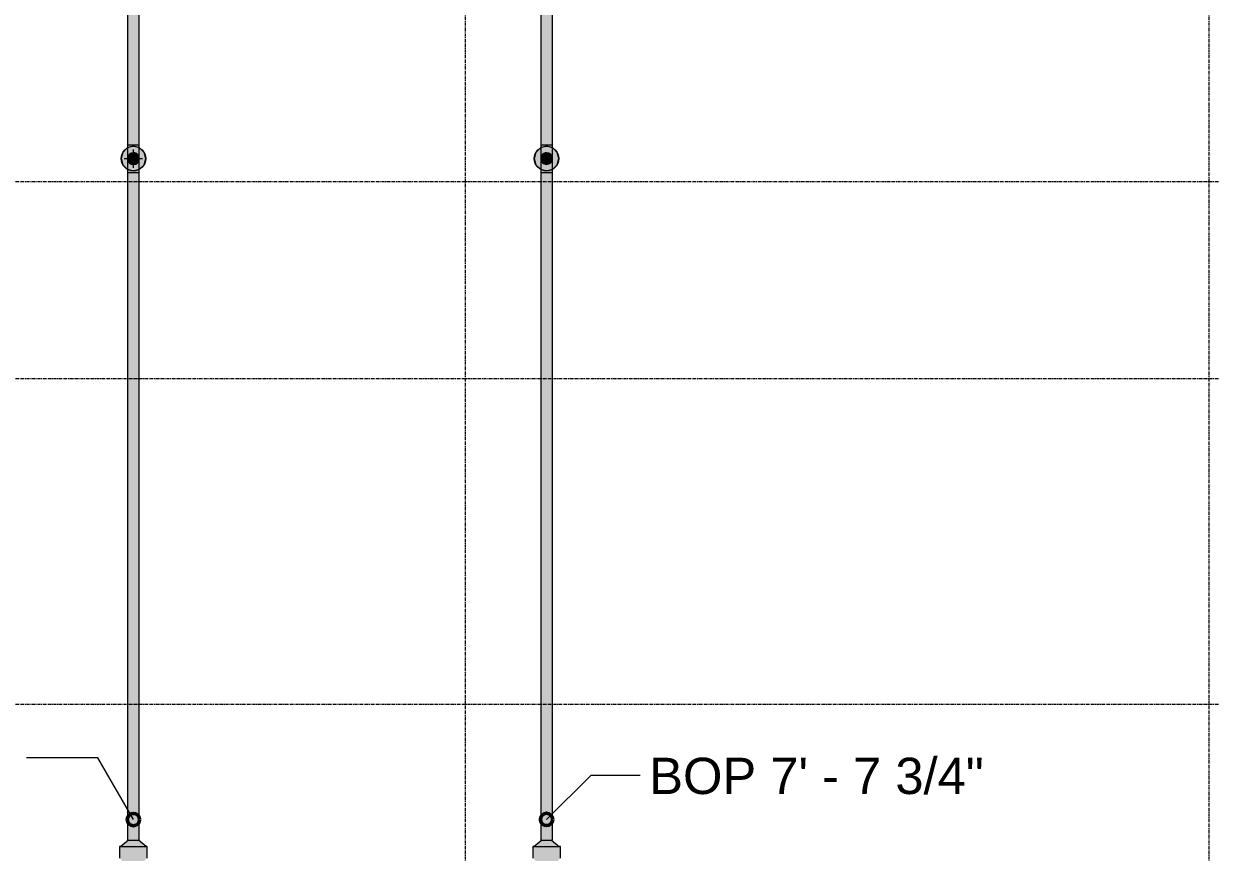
# Model space of a CAD drawing. Header units: inches. Extents: x -3679 to 241, y -496 to 1784.
# Drawn here: x -2203.9 to -2010.7, y 662.9 to 797.7 of the extents above; entities that cross this region are included whole.
import ezdxf

# ---------------------------------------------------------------- set-up
doc = ezdxf.new("R2010")
doc.units = ezdxf.units.IN
doc.header["$MEASUREMENT"] = 0
doc.linetypes.add('Grid Line', pattern=[0.875, 0.5, -0.125, 0.125, -0.125])
for name, color, linetype, lineweight in [('A-ANNO-NOTE', 250, 'Continuous', 9), ('G-ANNO-DIMS', 251, 'Continuous', 9), ('P-PIPE', 1, 'Continuous', 9), ('P-PIPE-CNTR', 1, 'Continuous', 9), ('S-GRID', 8, 'Continuous', 9)]:
    doc.layers.add(name, color=color, linetype=linetype, lineweight=lineweight)
doc.styles.add('Arial_1', font='arial.ttf', dxfattribs={"height": 5.901198})

# ---------------------------------------------------------------- blocks, each defined once
blk = doc.blocks.new('Transition - Generic - Plumbing-CW-1022941-LOWER PARKING')
at = {"layer": 'P-PIPE'}
for points in [[(-2118.76, 774.93), (-2118.76, 775.09), (-2118.93, 775.11), (-2119.12, 775.19), (-2119.23, 775.28), (-2119.33, 775.42), (-2119.4, 775.62), (-2119.42, 775.75), (-2119.39, 775.91), (-2119.3, 776.11), (-2119.22, 776.21), (-2119.09, 776.31), (-2118.91, 776.38), (-2118.76, 776.4), (-2118.76, 776.56), (-2119.33, 776.32), (-2119.57, 775.75), (-2119.33, 775.17), (-2118.76, 774.93)], [(-2118.76, 774.93), (-2118.18, 775.17), (-2117.95, 775.75), (-2118.18, 776.32), (-2118.76, 776.56), (-2118.76, 776.4), (-2118.54, 776.36), (-2118.41, 776.29), (-2118.26, 776.17), (-2118.19, 776.07), (-2118.12, 775.87), (-2118.11, 775.69), (-2118.12, 775.57), (-2118.22, 775.38), (-2118.34, 775.25), (-2118.43, 775.17), (-2118.61, 775.11), (-2118.76, 775.09), (-2118.76, 774.93)]]:
    blk.add_hatch(color=256, dxfattribs=at).paths.add_polyline_path(points, flags=0)
for start_param, end_param in [(4.784716, 7.926309), (1.643123, 4.784716)]:
    blk.add_ellipse((-2118.76, 775.75), major_axis=(-0.81, 0.059), ratio=0.999999, start_param=start_param, end_param=end_param, dxfattribs=at)
blk = doc.blocks.new('Transition - Generic - Plumbing-CW-1225462-LOWER PARKING')
at = {"layer": 'P-PIPE'}
for points in [[(-2118.76, 775.18), (-2118.76, 775.43), (-2119.03, 775.59), (-2119.03, 775.9), (-2118.76, 776.06), (-2118.76, 776.31), (-2119.16, 776.14), (-2119.32, 775.74), (-2119.16, 775.35)], [(-2118.76, 775.43), (-2118.49, 775.59), (-2118.49, 775.9), (-2118.76, 776.06), (-2119.03, 775.9), (-2119.03, 775.59)], [(-2118.76, 775.18), (-2118.36, 775.35), (-2118.2, 775.74), (-2118.36, 776.14), (-2118.76, 776.31), (-2118.76, 776.06), (-2118.49, 775.9), (-2118.49, 775.59), (-2118.76, 775.43)]]:
    blk.add_hatch(color=256, dxfattribs=at).paths.add_polyline_path(points, flags=0)
for major_axis, start_param, end_param in [((-0.561, 0.041), 4.784717, 7.926309), ((-0.312, 0.023), 4.784716, 7.926309), ((-0.561, 0.041), 1.643123, 4.784716), ((-0.312, 0.023), 1.643123, 4.784716)]:
    blk.add_ellipse((-2118.76, 775.74), major_axis=major_axis, ratio=0.999999, start_param=start_param, end_param=end_param, dxfattribs=at)

msp = doc.modelspace()

# ---------------------------------------------------------------- hatches: boundary and pattern name
at = {"layer": 'A-ANNO-NOTE'}
for points in [[(-2186, 773.74), (-2185, 774.01), (-2184.27, 774.74), (-2184, 775.74), (-2184.27, 776.74), (-2185, 777.47), (-2186, 777.74), (-2187, 777.47), (-2187.73, 776.74), (-2188, 775.74), (-2187.73, 774.74), (-2187, 774.01)], [(-2118.76, 773.74), (-2117.76, 774.01), (-2117.03, 774.74), (-2116.76, 775.74), (-2117.03, 776.74), (-2117.76, 777.47), (-2118.76, 777.74), (-2119.76, 777.47), (-2120.49, 776.74), (-2120.76, 775.74), (-2120.49, 774.74), (-2119.76, 774.01)]]:
    msp.add_hatch(color=256, dxfattribs=at).paths.add_polyline_path(points, flags=0)
h = msp.add_hatch(color=256, dxfattribs=at)
edge = h.paths.add_edge_path(flags=0)
edge.add_arc((-2186, 775.74), 2, 0, 360)
h = msp.add_hatch(color=256, dxfattribs=at)
edge = h.paths.add_edge_path(flags=0)
edge.add_arc((-2118.76, 775.74), 2, 0, 360)
at = {"layer": 'P-PIPE'}
h = msp.add_hatch(color=256, dxfattribs=at)
h.paths.add_polyline_path([(-2186.67, 777.98), (-2186.67, 777.98), (-2186.67, 783.46)], flags=0)
h.paths.add_polyline_path([(-2186, 777.98), (-2186, 917.49), (-2186.95, 917.5), (-2186.95, 777.99), (-2186.47, 777.98), (-2186.25, 777.98)], flags=0)
for points in [[(-2186, 777.98), (-2185.05, 777.99), (-2185.05, 917.5), (-2185.52, 917.49), (-2186, 917.49), (-2186, 783.46)], [(-2118.76, 777.99), (-2117.81, 777.99), (-2117.81, 917.5), (-2118.28, 917.5), (-2118.76, 917.49), (-2118.76, 783.46)], [(-2186, 774.79), (-2185.75, 774.83), (-2185.53, 774.92), (-2185.33, 775.07), (-2185.18, 775.27), (-2185.08, 775.5), (-2185.05, 775.74), (-2185.08, 775.99), (-2185.18, 776.22), (-2185.33, 776.41), (-2185.53, 776.57), (-2185.75, 776.66), (-2186, 776.69), (-2186.25, 776.66), (-2186.48, 776.57), (-2186.67, 776.41), (-2186.82, 776.22), (-2186.92, 775.99), (-2186.95, 775.74), (-2186.92, 775.5), (-2186.82, 775.27), (-2186.67, 775.07), (-2186.48, 774.92), (-2186.25, 774.83)], [(-2186, 664.9), (-2186, 773.49), (-2186.95, 773.5), (-2186.95, 664.91), (-2186.47, 664.9), (-2186.25, 664.9)], [(-2186, 664.9), (-2185.05, 664.91), (-2185.05, 773.5), (-2185.52, 773.49), (-2186, 773.49), (-2186, 666.86)], [(-2118.76, 664.9), (-2118.76, 773.5), (-2119.71, 773.51), (-2119.71, 664.91), (-2119.23, 664.9), (-2119.01, 664.9)], [(-2118.76, 664.9), (-2117.81, 664.91), (-2117.81, 773.51), (-2118.28, 773.5), (-2118.76, 773.5), (-2118.76, 666.86)], [(-2186.45, 663.87), (-2183.94, 663.88), (-2185.19, 664.91), (-2186.82, 664.9), (-2188.06, 663.88), (-2186.87, 663.87), (-2186.47, 663.87)], [(-2119.21, 663.87), (-2116.7, 663.88), (-2117.95, 664.91), (-2119.58, 664.9), (-2120.82, 663.88), (-2119.63, 663.87), (-2119.23, 663.87)], [(-2185.99, 659.73), (-2183.75, 661.99), (-2183.75, 663.88), (-2184.4, 663.87), (-2187.94, 663.87), (-2188.25, 663.88), (-2188.25, 661.99), (-2186.58, 660.32), (-2186.3, 660.04)], [(-2118.75, 659.73), (-2116.51, 661.99), (-2116.51, 663.88), (-2117.16, 663.87), (-2120.7, 663.87), (-2121.01, 663.88), (-2121.01, 661.99), (-2119.34, 660.32), (-2119.06, 660.04)]]:
    msp.add_hatch(color=256, dxfattribs=at).paths.add_polyline_path(points, flags=0)
h = msp.add_hatch(color=256, dxfattribs=at)
h.paths.add_polyline_path([(-2119.43, 777.99), (-2119.43, 777.99), (-2119.43, 783.46)], flags=0)
h.paths.add_polyline_path([(-2118.76, 777.99), (-2118.76, 917.49), (-2119.71, 917.5), (-2119.71, 777.99), (-2119.23, 777.99), (-2119.01, 777.99)], flags=0)
h = msp.add_hatch(color=256, dxfattribs=at)
h.paths.add_polyline_path([(-2186.95, 775.74), (-2186.92, 775.99), (-2186.79, 776.27), (-2186.65, 776.43), (-2186.44, 776.58), (-2186.25, 776.66), (-2186, 776.69), (-2186, 777.98), (-2186.95, 777.99), (-2186.95, 775.74)], flags=0)
h.paths.add_polyline_path([(-2186, 773.49), (-2186.01, 774.79), (-2186.25, 774.83), (-2186.48, 774.92), (-2186.67, 775.07), (-2186.84, 775.31), (-2186.88, 775.38), (-2186.93, 775.56), (-2186.95, 775.74), (-2186.95, 773.5), (-2186.47, 773.49), (-2186.25, 773.49)], flags=0)
h = msp.add_hatch(color=256, dxfattribs=at)
h.paths.add_polyline_path([(-2186, 774.79), (-2185.75, 774.83), (-2185.52, 774.92), (-2185.32, 775.07), (-2185.17, 775.27), (-2185.08, 775.5), (-2185.05, 775.75), (-2185.08, 775.99), (-2185.18, 776.22), (-2185.33, 776.42), (-2185.53, 776.57), (-2185.75, 776.66), (-2186, 776.69), (-2186.25, 776.66), (-2186.48, 776.57), (-2186.67, 776.41), (-2186.82, 776.22), (-2186.92, 775.99), (-2186.95, 775.74), (-2186.92, 775.5), (-2186.82, 775.27), (-2186.67, 775.07), (-2186.47, 774.92), (-2186.24, 774.82), (-2186, 774.79)], flags=0)
h.paths.add_polyline_path([(-2186, 774.79), (-2186.25, 774.83), (-2186.48, 774.92), (-2186.67, 775.07), (-2186.82, 775.27), (-2186.92, 775.5), (-2186.95, 775.74), (-2186.92, 775.99), (-2186.82, 776.22), (-2186.67, 776.42), (-2186.48, 776.57), (-2186.24, 776.66), (-2186, 776.69), (-2185.75, 776.66), (-2185.53, 776.57), (-2185.32, 776.41), (-2185.18, 776.22), (-2185.08, 775.99), (-2185.05, 775.74), (-2185.09, 775.49), (-2185.18, 775.27), (-2185.33, 775.07), (-2185.53, 774.92), (-2185.76, 774.82)], flags=0)
h = msp.add_hatch(color=256, dxfattribs=at)
h.paths.add_polyline_path([(-2185.05, 775.74), (-2185.05, 777.99), (-2185.52, 777.98), (-2186, 777.98), (-2186, 776.69), (-2185.75, 776.66), (-2185.52, 776.57), (-2185.33, 776.41), (-2185.16, 776.18), (-2185.12, 776.1), (-2185.07, 775.92), (-2185.05, 775.76)], flags=0)
h.paths.add_polyline_path([(-2186, 773.49), (-2185.05, 773.5), (-2185.05, 775.73), (-2185.08, 775.49), (-2185.21, 775.21), (-2185.35, 775.05), (-2185.54, 774.91), (-2185.75, 774.82), (-2186, 774.79), (-2186, 774.68)], flags=0)
h = msp.add_hatch(color=256, dxfattribs=at)
h.paths.add_polyline_path([(-2118.76, 773.5), (-2118.76, 774.8), (-2119.01, 774.83), (-2119.24, 774.92), (-2119.43, 775.07), (-2119.58, 775.27), (-2119.69, 775.57), (-2119.71, 775.75), (-2119.71, 773.51), (-2119.23, 773.5), (-2118.76, 773.5)], flags=0)
h.paths.add_polyline_path([(-2119.71, 775.75), (-2119.68, 775.99), (-2119.55, 776.28), (-2119.41, 776.44), (-2119.23, 776.57), (-2119.01, 776.67), (-2118.76, 776.7), (-2118.76, 777.99), (-2119.71, 777.99), (-2119.71, 775.99)], flags=0)
h = msp.add_hatch(color=256, dxfattribs=at)
h.paths.add_polyline_path([(-2118.76, 774.8), (-2118.51, 774.83), (-2118.28, 774.92), (-2118.07, 775.1), (-2117.94, 775.27), (-2117.84, 775.5), (-2117.81, 775.75), (-2117.84, 775.99), (-2117.95, 776.24), (-2118.09, 776.42), (-2118.33, 776.59), (-2118.57, 776.67), (-2118.76, 776.7), (-2119.01, 776.67), (-2119.23, 776.57), (-2119.43, 776.42), (-2119.58, 776.22), (-2119.68, 775.99), (-2119.71, 775.75), (-2119.68, 775.5), (-2119.58, 775.27), (-2119.43, 775.07), (-2119.19, 774.91), (-2118.95, 774.82), (-2118.76, 774.8)], flags=0)
h.paths.add_polyline_path([(-2118.76, 774.93), (-2119.34, 775.18), (-2119.57, 775.75), (-2119.32, 776.33), (-2118.76, 776.56), (-2118.18, 776.32), (-2117.95, 775.75), (-2118.18, 775.17), (-2118.76, 774.93)], flags=0)
h = msp.add_hatch(color=256, dxfattribs=at)
h.paths.add_polyline_path([(-2118.76, 775.09), (-2118.59, 775.11), (-2118.42, 775.18), (-2118.29, 775.28), (-2118.19, 775.41), (-2118.12, 775.59), (-2118.1, 775.74), (-2118.12, 775.91), (-2118.2, 776.08), (-2118.29, 776.21), (-2118.43, 776.31), (-2118.59, 776.38), (-2118.76, 776.4), (-2118.93, 776.38), (-2119.1, 776.31), (-2119.22, 776.21), (-2119.33, 776.07), (-2119.39, 775.91), (-2119.42, 775.74), (-2119.39, 775.57), (-2119.32, 775.41), (-2119.2, 775.26), (-2119.09, 775.17), (-2118.93, 775.11)], flags=0)
h.paths.add_polyline_path([(-2118.76, 775.18), (-2119.16, 775.35), (-2119.32, 775.74), (-2119.16, 776.14), (-2118.76, 776.31), (-2118.36, 776.14), (-2118.2, 775.74), (-2118.36, 775.35), (-2118.51, 775.28)], flags=0)
h = msp.add_hatch(color=256, dxfattribs=at)
h.paths.add_polyline_path([(-2117.81, 775.75), (-2117.81, 777.99), (-2118.28, 777.99), (-2118.76, 777.99), (-2118.75, 776.7), (-2118.51, 776.67), (-2118.28, 776.57), (-2118.08, 776.4), (-2117.94, 776.22), (-2117.83, 775.93), (-2117.81, 775.75)], flags=0)
h.paths.add_polyline_path([(-2118.76, 773.5), (-2117.81, 773.51), (-2117.81, 775.75), (-2117.84, 775.5), (-2117.97, 775.22), (-2118.11, 775.06), (-2118.28, 774.92), (-2118.51, 774.83), (-2118.76, 774.8), (-2118.76, 773.91)], flags=0)

# ---------------------------------------------------------------- linework, layer by layer
at = {"layer": 'A-ANNO-NOTE'}
for p, q in [((-2187.73, 776.74), (-2188, 775.74)), ((-2187, 777.47), (-2187.73, 776.74)), ((-2186, 777.74), (-2187, 777.47)), ((-2185, 777.47), (-2186, 777.74)), ((-2184.27, 776.74), (-2185, 777.47)), ((-2184, 775.74), (-2184.27, 776.74)), ((-2120.49, 776.74), (-2120.76, 775.74)), ((-2119.76, 777.47), (-2120.49, 776.74)), ((-2118.76, 777.74), (-2119.76, 777.47)), ((-2117.76, 777.47), (-2118.76, 777.74)), ((-2117.03, 776.74), (-2117.76, 777.47)), ((-2116.76, 775.74), (-2117.03, 776.74)), ((-2188, 775.74), (-2187.73, 774.74)), ((-2187.73, 774.74), (-2187, 774.01)), ((-2185, 774.01), (-2184.27, 774.74)), ((-2184.27, 774.74), (-2184, 775.74)), ((-2120.76, 775.74), (-2120.49, 774.74)), ((-2120.49, 774.74), (-2119.76, 774.01)), ((-2117.76, 774.01), (-2117.03, 774.74)), ((-2117.03, 774.74), (-2116.76, 775.74)), ((-2187, 774.01), (-2186, 773.74)), ((-2186, 773.74), (-2185, 774.01)), ((-2119.76, 774.01), (-2118.76, 773.74)), ((-2118.76, 773.74), (-2117.76, 774.01))]:
    msp.add_line(p, q, dxfattribs=at)
for centre in [(-2186, 775.74), (-2118.76, 775.74)]:
    msp.add_circle(centre, 2, dxfattribs=at)
at = {"layer": 'G-ANNO-DIMS'}
for p, q in [((-2191.8, 678.27), (-2203.71, 678.27)), ((-2186, 668.23), (-2191.8, 678.27)), ((-2118.76, 668.26), (-2111.53, 675.49)), ((-2111.53, 675.49), (-2103.55, 675.49))]:
    msp.add_line(p, q, dxfattribs=at)
at = {"layer": 'G-ANNO-DIMS', "lineweight": 50}
for centre in [(-2186, 668.23), (-2118.76, 668.26)]:
    msp.add_circle(centre, 1, dxfattribs=at)
at = {"layer": 'P-PIPE'}
for p, q in [((-2186.95, 917.5), (-2186.95, 777.99)), ((-2185.05, 777.99), (-2185.05, 917.5)), ((-2119.71, 917.5), (-2119.71, 777.99)), ((-2117.81, 777.99), (-2117.81, 917.5)), ((-2186.95, 777.99), (-2186.95, 773.5)), ((-2185.05, 773.5), (-2185.05, 777.99)), ((-2119.71, 777.99), (-2119.71, 775.75)), ((-2117.81, 773.51), (-2117.81, 777.99)), ((-2119.71, 775.82), (-2119.71, 775.82)), ((-2119.71, 775.75), (-2119.71, 773.51)), ((-2117.81, 775.68), (-2117.81, 775.68)), ((-2186.95, 773.5), (-2186.95, 664.91)), ((-2185.05, 664.91), (-2185.05, 773.5)), ((-2119.71, 773.51), (-2119.71, 664.91)), ((-2117.81, 664.91), (-2117.81, 773.51)), ((-2186.81, 664.91), (-2188.06, 663.88)), ((-2183.94, 663.88), (-2185.19, 664.91)), ((-2120.82, 663.88), (-2119.57, 664.91)), ((-2117.95, 664.91), (-2116.7, 663.88)), ((-2188.25, 663.88), (-2188.25, 661.99)), ((-2183.75, 661.99), (-2183.75, 663.88)), ((-2121.01, 663.88), (-2121.01, 661.99)), ((-2116.51, 661.99), (-2116.51, 663.88))]:
    msp.add_line(p, q, dxfattribs=at)
for centre, radius, start, end in [((-2186, 775.74), 0.95, 0, 180), ((-2186, 776.22), 0.475, 270, 90), ((-2118.76, 775.74), 0.658, 0, 180), ((-2118.76, 776.07), 0.329, 21.2381, 90), ((-2186, 775.74), 0.95, 180, 0), ((-2186, 775.27), 0.475, 90, 270), ((-2118.76, 775.74), 0.657, 180, 0), ((-2118.76, 775.41), 0.329, 201.0391, 270)]:
    msp.add_arc(centre, radius, start, end, dxfattribs=at)
for centre, major_axis, ratio, start_param, end_param in [((-2186, 777.99), (0.951, 0), 0.004167, 3.141593, 3.403392), ((-2186, 777.99), (0.951, 0), 0.004167, 3.405488, 3.665191), ((-2186, 777.99), (0.951, 0), 0.004167, 3.666373, 3.926991), ((-2186, 777.99), (0.95, 0), 0.004167, 3.665191, 3.926025), ((-2186, 777.99), (0.951, 0), 0.004167, 3.927731, 4.18879), ((-2186, 777.99), (0.95, 0), 0.004167, 3.926991, 4.188266), ((-2186, 777.99), (0.951, 0), 0.004167, 4.18924, 4.45059), ((-2186, 777.99), (0.95, 0), 0.004167, 4.18879, 4.450357), ((-2186, 777.99), (0.951, 0), 0.004167, 4.450806, 4.712389), ((-2186, 777.99), (0.95, 0), 0.004167, 4.45059, 4.712389), ((-2186, 777.99), (0.951, 0), 0.004167, 4.712389, 4.973972), ((-2186, 777.99), (0.95, 0), 0.004167, 4.712389, 4.974188), ((-2186, 777.99), (0.951, 0), 0.004167, 4.974188, 5.235538), ((-2186, 777.99), (0.95, 0), 0.004167, 4.974421, 5.235988), ((-2186, 777.99), (0.951, 0), 0.004167, 5.235988, 5.497047), ((-2186, 777.99), (0.95, 0), 0.004167, 5.236512, 5.497787), ((-2186, 777.99), (0.951, 0), 0.004167, 5.497787, 5.758405), ((-2186, 777.99), (0.95, 0), 0.004167, 5.498753, 5.759587), ((-2186, 777.99), (0.951, 0), 0.004167, 5.759587, 6.01929), ((-2186, 777.99), (0.951, 0), 0.004167, 6.021386, 6.283185), ((-2118.76, 775.75), (-0.948, 0.069), 0.999999, 4.784716, 7.926309), ((-2118.76, 777.99), (0.951, 0), 0.004167, 3.141593, 3.403296), ((-2118.76, 777.99), (0.951, 0), 0.004167, 3.405458, 3.665096), ((-2118.76, 777.99), (0.951, 0), 0.004167, 3.666356, 3.926895), ((-2118.76, 777.99), (0.95, 0), 0.004167, 3.665191, 3.925914), ((-2118.76, 777.99), (0.951, 0), 0.004167, 3.927721, 4.188695), ((-2118.76, 777.99), (0.95, 0), 0.004167, 3.926991, 4.188162), ((-2118.76, 777.99), (0.951, 0), 0.004167, 4.189234, 4.450494), ((-2118.76, 777.99), (0.95, 0), 0.004167, 4.18879, 4.450256), ((-2118.76, 777.99), (0.951, 0), 0.004167, 4.450804, 4.712293), ((-2118.76, 777.99), (0.95, 0), 0.004167, 4.45059, 4.712292), ((-2118.76, 777.99), (0.951, 0), 0.004167, 4.71239, 4.973969), ((-2118.76, 777.99), (0.95, 0), 0.004167, 4.712389, 4.974188), ((-2118.76, 775.75), (-0.948, 0.069), 0.999999, 1.643124, 4.784716), ((-2118.76, 777.99), (0.951, 0), 0.004167, 4.974093, 5.235533), ((-2118.76, 777.99), (0.95, 0), 0.004167, 4.974321, 5.235988), ((-2118.76, 777.99), (0.951, 0), 0.004167, 5.235892, 5.497037), ((-2118.76, 777.99), (0.95, 0), 0.004167, 5.236407, 5.497787), ((-2118.76, 777.99), (0.951, 0), 0.004167, 5.497692, 5.758388), ((-2118.76, 777.99), (0.95, 0), 0.004167, 5.498641, 5.759587), ((-2118.76, 777.99), (0.951, 0), 0.004167, 5.759491, 6.019259), ((-2118.76, 777.99), (0.951, 0), 0.004167, 6.02129, 6.28309), ((-2186, 773.5), (0.951, 0), 0.004167, 3.141593, 4.712389), ((-2186, 773.5), (0.95, 0), 0.004167, 3.665191, 3.926025), ((-2186, 773.5), (0.95, 0), 0.004167, 3.926991, 4.188266), ((-2186, 773.5), (0.95, 0), 0.004167, 4.18879, 4.450357), ((-2186, 773.5), (0.95, 0), 0.004167, 4.45059, 4.712389), ((-2186, 773.5), (0.951, 0), 0.004167, 4.712389, 6.283185), ((-2186, 773.5), (0.95, 0), 0.004167, 4.712389, 4.974188), ((-2186, 773.5), (0.95, 0), 0.004167, 4.974421, 5.235988), ((-2186, 773.5), (0.95, 0), 0.004167, 5.236512, 5.497787), ((-2186, 773.5), (0.95, 0), 0.004167, 5.498753, 5.759587), ((-2118.76, 773.51), (0.951, 0), 0.004167, 3.141593, 4.712293), ((-2118.76, 773.51), (0.95, 0), 0.004167, 3.665191, 3.925914), ((-2118.76, 773.51), (0.95, 0), 0.004167, 3.926991, 4.188162), ((-2118.76, 773.51), (0.95, 0), 0.004167, 4.18879, 4.450256), ((-2118.76, 773.51), (0.95, 0), 0.004167, 4.45059, 4.712292), ((-2118.76, 773.51), (-0.951, 0), 0.004167, 1.570797, 3.141497), ((-2118.76, 773.51), (0.95, 0), 0.004167, 4.712389, 4.974188), ((-2118.76, 773.51), (0.95, 0), 0.004167, 4.974321, 5.235988), ((-2118.76, 773.51), (0.95, 0), 0.004167, 5.236407, 5.497787), ((-2118.76, 773.51), (0.95, 0), 0.004167, 5.498641, 5.759587), ((-2186, 664.91), (0.95, 0), 0.004167, 3.141593, 4.712389), ((-2186, 664.91), (0.95, 0), 0.004167, 4.712389, 6.283185), ((-2118.76, 664.91), (0.95, 0), 0.004167, 3.141593, 4.712389), ((-2118.76, 664.91), (0.95, 0), 0.004167, 4.712389, 6.283185), ((-2186, 663.88), (2.25, 0), 0.004167, 2.745581, 3.141593), ((-2186, 663.88), (-2.25, 0), 0.004167, 0.002889, 3.144482), ((-2186, 663.88), (2.25, 0), 0.004167, 0.002889, 0.395928), ((-2118.76, 663.88), (2.25, 0), 0.004167, 2.745581, 3.141593), ((-2118.76, 663.88), (-2.25, 0), 0.004167, 0.002889, 3.144482), ((-2118.76, 663.88), (2.25, 0), 0.004167, 0.002889, 0.395928)]:
    msp.add_ellipse(centre, major_axis=major_axis, ratio=ratio, start_param=start_param, end_param=end_param, dxfattribs=at)
at = {"layer": 'P-PIPE-CNTR'}
for p, q in [((-2186, 774.24), (-2186, 777.24)), ((-2118.76, 776.31), (-2118.76, 776.74)), ((-2187.5, 775.74), (-2184.5, 775.74)), ((-2119.76, 775.74), (-2119.32, 775.74)), ((-2118.76, 774.74), (-2118.76, 775.18)), ((-2118.2, 775.74), (-2117.76, 775.74))]:
    msp.add_line(p, q, dxfattribs=at)
at = {"layer": 'S-GRID', "linetype": 'Grid Line'}
for p, q in [((-2132, 1771.74), (-2132, -484.26)), ((-2011, 1771.74), (-2011, -484.26)), ((-3666.39, 772), (228, 772)), ((-3666.39, 740), (228, 740)), ((-3666.39, 687), (228, 687))]:
    msp.add_line(p, q, dxfattribs=at)

# ---------------------------------------------------------------- block references
at = {"layer": 'P-PIPE'}
for name in ['Transition - Generic - Plumbing-CW-1022941-LOWER PARKING', 'Transition - Generic - Plumbing-CW-1225462-LOWER PARKING']:
    msp.add_blockref(name, (0, 0), dxfattribs=at)

# ---------------------------------------------------------------- next in the draw order: texts
at = {"layer": 'G-ANNO-DIMS', "insert": (-2245.59, 681.07), "char_height": 5.9012, "attachment_point": 1, "line_spacing_factor": 0.938532, "style": 'Arial_1', "bg_fill": 3, "box_fill_scale": 1.25, "bg_fill_color": 0, "bg_fill_transparency": 0}
msp.add_mtext('BOP 7\' - 8"', dxfattribs=at)
at = {"layer": 'G-ANNO-DIMS', "insert": (-2102.05, 678.3), "char_height": 5.9012, "width": 64.872, "attachment_point": 1, "line_spacing_factor": 0.938532, "style": 'Arial_1', "bg_fill": 3, "box_fill_scale": 1.25, "bg_fill_color": 0, "bg_fill_transparency": 0}
msp.add_mtext('BOP 7\' - 7 3/4"', dxfattribs=at)

doc.saveas('drawing.dxf')
